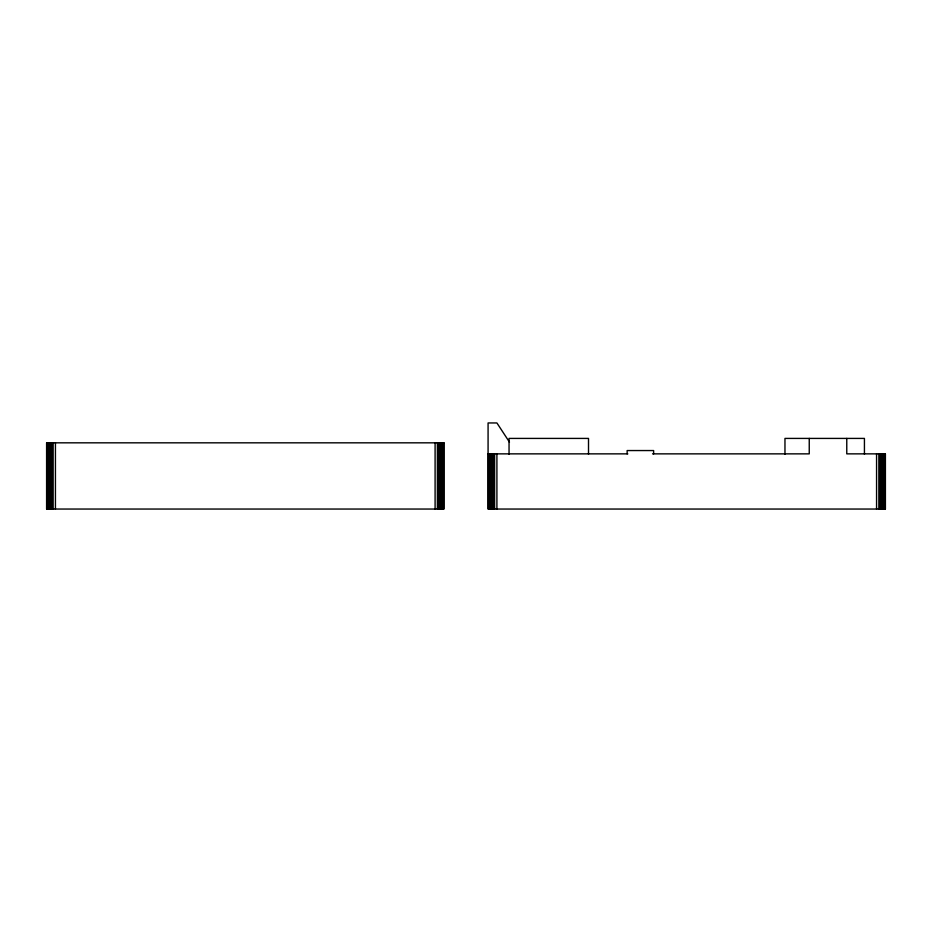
<?xml version="1.0" encoding="UTF-8"?>
<svg xmlns="http://www.w3.org/2000/svg" width="932" height="932" viewBox="0 0 932 932"><rect width="100%" height="100%" fill="white"/><g stroke="black" fill="none" stroke-linecap="round" stroke-linejoin="round"><path stroke-width="1.4" d="M488.077 453.861L627.818 453.861M652.54 453.861L809.244 453.861L809.244 438.413M509.466 442.129L496.907 422.953L488.077 422.953L488.077 509.047L885.4 509.047L885.4 453.861L846.769 453.861L846.769 438.413M885.097 453.861L885.097 509.047M884.724 453.861L884.724 509.047M884.212 453.861L884.212 509.047M883.571 453.861L883.571 509.047M882.814 453.861L882.814 509.047M881.94 453.861L881.94 509.047M880.985 453.861L880.985 509.047M879.948 453.861L879.948 509.047M878.853 453.861L878.853 509.047M876.569 453.861L876.569 509.047M864.43 454.187L864.43 438.413L784.965 438.413L784.965 454.187M653.623 453.861L653.623 450.552L627.143 450.552L627.143 453.861M588.511 454.187L588.511 438.413L509.047 438.413L509.047 454.187M496.907 453.861L496.907 509.047M494.612 453.861L494.612 509.047M493.529 453.861L493.529 509.047M492.492 453.861L492.492 509.047M491.525 453.861L491.525 509.047M490.663 453.861L490.663 509.047M489.894 453.861L489.894 509.047M489.253 453.861L489.253 509.047M488.741 453.861L488.741 509.047M488.38 453.861L488.38 509.047M443.62 442.828L443.62 509.047M443.259 442.828L443.259 509.047M442.747 442.828L442.747 509.047M442.106 442.828L442.106 509.047M441.337 442.828L441.337 509.047M440.475 442.828L440.475 509.047M439.508 442.828L439.508 509.047M438.471 442.828L438.471 509.047M437.388 442.828L437.388 509.047M435.093 442.828L435.093 509.047M55.431 442.828L55.431 509.047M53.147 442.828L53.147 509.047M52.052 442.828L52.052 509.047M51.015 442.828L51.015 509.047M50.06 442.828L50.06 509.047M49.186 442.828L49.186 509.047M48.429 442.828L48.429 509.047M47.788 442.828L47.788 509.047M47.276 442.828L47.276 509.047M46.903 442.828L46.903 509.047M443.923 442.828L46.6 442.828L46.6 509.047L443.923 509.047L443.923 442.828"/></g></svg>
